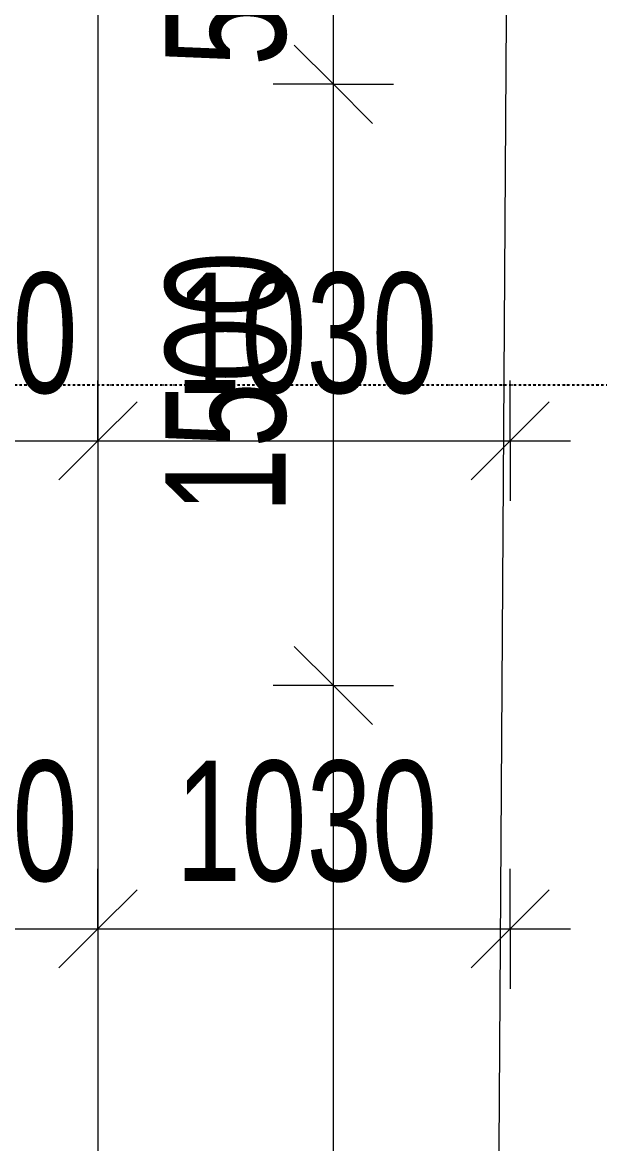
# Model space of a CAD drawing. Header units: millimetres. Extents: x 175047 to 362619, y -19363 to 158900.
# Drawn here: x 200922 to 202363, y 151197 to 153995 of the extents above; entities that cross this region are included whole.
import ezdxf

# ---------------------------------------------------------------- set-up
doc = ezdxf.new("R2010")
doc.units = ezdxf.units.MM
doc.linetypes.add('1_Čerchovaná 6_0mm', pattern=[12, 6, -3, 0, -3])
for name, color, linetype, lineweight in [('A-ANNO-DIMS', 7, 'Continuous', 9), ('A-ANNO-DIMS-150', 7, 'Continuous', 9), ('C-TOPO', 7, 'Continuous', 9)]:
    doc.layers.add(name, color=color, linetype=linetype, lineweight=lineweight)
doc.layers.add('S-GRID-1', color=8, linetype='1_Čerchovaná 6_0mm', lineweight=25, true_color=0x808080)
doc.styles.add('Arial', font='arial.ttf', dxfattribs={"width": 0.7, "height": 300})
doc.dimstyles.new('Vnitřní_-_průhledné_1', dxfattribs={"dimscale": 304.8, "dimtxt": 306.07782, "dimasz": 0.639764, "dimexe": 0.492126, "dimexo": 0.0625, "dimgap": 0.098425, "dimtad": 1, "dimdec": 0, "dimrnd": 5, "dimzin": 0, "dimdsep": 46, "dimtxsty": 'Arial', "dimblk1": 'OBLIQUE', "dimblk2": 'OBLIQUE', "dimsah": 1, "dimcen": 0.09, "dimdle": 0.492126, "dimazin": 0, "dimtfac": 1, "dimtdec": 4, "dimtix": 1, "dimtmove": 0, "dimatfit": 3, "dimfxl": 0.492126, "dimfxlon": 1, "dimtvp": 1, "dimtolj": 1, "dimtzin": 0, "dimarcsym": 2})

# ---------------------------------------------------------------- blocks, each defined once
blk = doc.blocks.new('DIMBLOCK18-VÝKOP')
at = {"layer": 'A-ANNO-DIMS-150'}
for p, q in [((200510.7, 151732.9), (200510.7, 151882.9)), ((201110.5, 151732.9), (201110.5, 151882.9)), ((200510.7, 151732.9), (201110.5, 151732.9)), ((200510.7, 151732.9), (200510.7, 151582.9)), ((201110.5, 151732.9), (201110.5, 151582.9))]:
    blk.add_line(p, q, dxfattribs=at)
at = {"layer": 'A-ANNO-DIMS-150', "lineweight": 18}
for p, q in [((200510.7, 151732.9), (200608.2, 151830.4)), ((201110.5, 151732.9), (201208, 151830.4)), ((200510.7, 151732.9), (200413.2, 151635.4)), ((201110.5, 151732.9), (201013, 151635.4))]:
    blk.add_line(p, q, dxfattribs=at)
at = {"layer": 'A-ANNO-DIMS-150', "color": 0, "insert": (200570.4, 152152.4), "char_height": 300, "width": 576.368, "attachment_point": 1, "line_spacing_factor": 0.941778, "style": 'Arial'}
blk.add_mtext('600', dxfattribs=at)
blk = doc.blocks.new('_Oblique')
at = {"color": 0, "linetype": 'ByBlock', "lineweight": -2}
blk.add_line((-0.5, -0.5), (0.5, 0.5), dxfattribs=at)
blk = doc.blocks.new('DIMBLOCK19-VÝKOP')
at = {"layer": 'A-ANNO-DIMS-150'}
for p, q in [((201110.5, 151732.9), (201110.5, 151882.9)), ((202139.6, 151732.9), (202139.6, 151882.9)), ((201110.5, 151732.9), (202289.6, 151732.9)), ((201110.5, 151732.9), (201110.5, 151582.9)), ((202139.6, 151732.9), (202139.6, 151582.9))]:
    blk.add_line(p, q, dxfattribs=at)
at = {"layer": 'A-ANNO-DIMS-150', "lineweight": 18}
for p, q in [((201110.5, 151732.9), (201208, 151830.4)), ((202139.6, 151732.9), (202237.1, 151830.4)), ((201110.5, 151732.9), (201013, 151635.4)), ((202139.6, 151732.9), (202042.1, 151635.4))]:
    blk.add_line(p, q, dxfattribs=at)
at = {"layer": 'A-ANNO-DIMS-150', "color": 0, "insert": (201304.8, 152152.4), "char_height": 300, "width": 768.491, "attachment_point": 1, "line_spacing_factor": 0.941778, "style": 'Arial'}
blk.add_mtext('1030', dxfattribs=at)
blk = doc.blocks.new('DIMBLOCK41-VÝKOP')
at = {"layer": 'A-ANNO-DIMS-150', "lineweight": 18}
for p, q in [((201698.1, 152340.4), (201600.6, 152437.9)), ((201698.1, 152340.4), (201795.6, 152242.9)), ((201698.1, 147740.4), (201600.6, 147837.9)), ((201698.1, 147740.4), (201795.6, 147642.9))]:
    blk.add_line(p, q, dxfattribs=at)
at = {"layer": 'A-ANNO-DIMS-150'}
for p, q in [((201698.1, 152340.4), (201548.1, 152340.4)), ((201698.1, 147740.4), (201698.1, 152340.4)), ((201698.1, 152340.4), (201848.1, 152340.4)), ((201698.1, 147740.4), (201548.1, 147740.4)), ((201698.1, 147740.4), (201848.1, 147740.4))]:
    blk.add_line(p, q, dxfattribs=at)
at = {"layer": 'A-ANNO-DIMS-150', "color": 0, "insert": (201278.6, 149720.2), "char_height": 300, "width": 768.491, "attachment_point": 1, "rotation": 90, "line_spacing_factor": 0.941778, "style": 'Arial'}
blk.add_mtext('4600', dxfattribs=at)
blk = doc.blocks.new('DIMBLOCK42-VÝKOP')
at = {"layer": 'A-ANNO-DIMS-150'}
for p, q in [((201698.1, 152340.4), (201698.1, 153990.4)), ((201698.1, 153840.4), (201548.1, 153840.4)), ((201698.1, 153840.4), (201848.1, 153840.4)), ((201698.1, 152340.4), (201548.1, 152340.4)), ((201698.1, 152340.4), (201848.1, 152340.4))]:
    blk.add_line(p, q, dxfattribs=at)
at = {"layer": 'A-ANNO-DIMS-150', "lineweight": 18}
for p, q in [((201698.1, 153840.4), (201600.6, 153937.9)), ((201698.1, 153840.4), (201795.6, 153742.9)), ((201698.1, 152340.4), (201600.6, 152437.9)), ((201698.1, 152340.4), (201795.6, 152242.9))]:
    blk.add_line(p, q, dxfattribs=at)
at = {"layer": 'A-ANNO-DIMS-150', "color": 0, "insert": (201278.6, 152770.2), "char_height": 300, "width": 768.491, "attachment_point": 1, "rotation": 90, "line_spacing_factor": 0.941778, "style": 'Arial'}
blk.add_mtext('1500', dxfattribs=at)
blk = doc.blocks.new('DIMBLOCK45-VÝKOP')
at = {"layer": 'A-ANNO-DIMS-150', "lineweight": 18}
for p, q in [((201698.1, 154411.8), (201600.6, 154509.3)), ((201698.1, 154411.8), (201795.6, 154314.3)), ((201698.1, 153840.4), (201600.6, 153937.9)), ((201698.1, 153840.4), (201795.6, 153742.9))]:
    blk.add_line(p, q, dxfattribs=at)
at = {"layer": 'A-ANNO-DIMS-150'}
for p, q in [((201698.1, 154411.8), (201548.1, 154411.8)), ((201698.1, 153690.4), (201698.1, 154411.8)), ((201698.1, 154411.8), (201848.1, 154411.8)), ((201698.1, 153840.4), (201548.1, 153840.4)), ((201698.1, 153840.4), (201848.1, 153840.4))]:
    blk.add_line(p, q, dxfattribs=at)
at = {"layer": 'A-ANNO-DIMS-150', "color": 0, "insert": (201278.6, 153885.9), "char_height": 300, "width": 576.368, "attachment_point": 1, "rotation": 90, "line_spacing_factor": 0.941778, "style": 'Arial'}
blk.add_mtext('570', dxfattribs=at)
blk = doc.blocks.new('DIMBLOCK60-VÝKOP')
at = {"layer": 'A-ANNO-DIMS-150'}
for p, q in [((200510.7, 152950.9), (200510.7, 153100.9)), ((201110.5, 152950.9), (201110.5, 153100.9)), ((200510.7, 152950.9), (201110.5, 152950.9)), ((200510.7, 152950.9), (200510.7, 152800.9)), ((201110.5, 152950.9), (201110.5, 152800.9))]:
    blk.add_line(p, q, dxfattribs=at)
at = {"layer": 'A-ANNO-DIMS-150', "lineweight": 18}
for p, q in [((200510.7, 152950.9), (200608.2, 153048.4)), ((201110.5, 152950.9), (201208, 153048.4)), ((200510.7, 152950.9), (200413.2, 152853.4)), ((201110.5, 152950.9), (201013, 152853.4))]:
    blk.add_line(p, q, dxfattribs=at)
at = {"layer": 'A-ANNO-DIMS-150', "color": 0, "insert": (200570.4, 153370.3), "char_height": 300, "width": 576.368, "attachment_point": 1, "line_spacing_factor": 0.941778, "style": 'Arial'}
blk.add_mtext('600', dxfattribs=at)
blk = doc.blocks.new('DIMBLOCK61-VÝKOP')
at = {"layer": 'A-ANNO-DIMS-150'}
for p, q in [((201110.5, 152950.9), (201110.5, 153100.9)), ((202139.6, 152950.9), (202139.6, 153100.9)), ((201110.5, 152950.9), (202289.6, 152950.9)), ((201110.5, 152950.9), (201110.5, 152800.9)), ((202139.6, 152950.9), (202139.6, 152800.9))]:
    blk.add_line(p, q, dxfattribs=at)
at = {"layer": 'A-ANNO-DIMS-150', "lineweight": 18}
for p, q in [((201110.5, 152950.9), (201208, 153048.4)), ((202139.6, 152950.9), (202237.1, 153048.4)), ((201110.5, 152950.9), (201013, 152853.4)), ((202139.6, 152950.9), (202042.1, 152853.4))]:
    blk.add_line(p, q, dxfattribs=at)
at = {"layer": 'A-ANNO-DIMS-150', "color": 0, "insert": (201304.8, 153370.3), "char_height": 300, "width": 768.491, "attachment_point": 1, "line_spacing_factor": 0.941778, "style": 'Arial'}
blk.add_mtext('1030', dxfattribs=at)

msp = doc.modelspace()

# ---------------------------------------------------------------- linework, layer by layer
at = {"layer": 'C-TOPO'}
msp.add_line((201110.5, 154411.8), (201108.2, 139632.2), dxfattribs=at)
at = {"layer": 'C-TOPO', "flags": 128}
msp.add_lwpolyline([(202017.7, 136917.1), (202031.2, 138973.2), (202044.8, 141029.3), (202058.3, 143085.4), (202071.9, 145141.5), (202085.4, 147197.5), (202099, 149253.6), (202112.5, 151309.7), (202126, 153365.8), (202139.6, 155421.9)], dxfattribs=at)
at = {"layer": 'S-GRID-1'}
msp.add_line((177113.8, 153090.4), (203907.7, 153090.4), dxfattribs=at)

# ---------------------------------------------------------------- dimensions: what is measured, and where the dimension line sits
at = {"layer": 'A-ANNO-DIMS'}
for base, p1, p2, angle, override, picture, middle in [((201698.1, 154411.8), (201548.1, 153840.4), (201548.1, 154411.8), 90, {"dimpost": '<>', "dimfxl": 571.380221}, 'DIMBLOCK45-VÝKOP', (201514.9, 154126.1)), ((201698.1, 153840.4), (201548.1, 152340.4), (201548.1, 153840.4), 90, {"dimpost": '<>', "dimfxl": 1500}, 'DIMBLOCK42-VÝKOP', (201514.9, 153090.4)), ((202139.6, 152950.9), (201110.5, 153100.9), (202139.6, 153100.9), 0, {"dimpost": '<>', "dimfxl": 1029.089373}, 'DIMBLOCK61-VÝKOP', (201625, 153134.1)), ((201698.1, 152340.4), (201548.1, 147740.4), (201548.1, 152340.4), 90, {"dimpost": '<>', "dimfxl": 4600}, 'DIMBLOCK41-VÝKOP', (201514.9, 150040.4))]:
    dim = msp.add_linear_dim(base=base, p1=p1, p2=p2, angle=angle, dimstyle='Vnitřní_-_průhledné_1', override=override, dxfattribs=at)
    dim.commit()
    dim.dimension.update_dxf_attribs({"geometry": picture, "text_midpoint": middle})
for base, p1, p2, override, picture, middle in [((201110.5, 152950.9), (200510.7, 153100.9), (201110.5, 153100.9), {"dimpost": '<>', "dimfxl": 599.809093}, 'DIMBLOCK60-VÝKOP', (200810.6, 153134)), ((201110.5, 151732.9), (200510.7, 151882.9), (201110.5, 151882.9), {"dimpost": '<>', "dimfxl": 599.809093}, 'DIMBLOCK18-VÝKOP', (200810.6, 151916.1)), ((202139.6, 151732.9), (201110.5, 151882.9), (202139.6, 151882.9), {"dimpost": '<>', "dimfxl": 1029.089373}, 'DIMBLOCK19-VÝKOP', (201625, 151916.2))]:
    dim = msp.add_linear_dim(base=base, p1=p1, p2=p2, dimstyle='Vnitřní_-_průhledné_1', override=override, dxfattribs=at)
    dim.commit()
    dim.dimension.update_dxf_attribs({"geometry": picture, "text_midpoint": middle})

doc.saveas('drawing.dxf')
